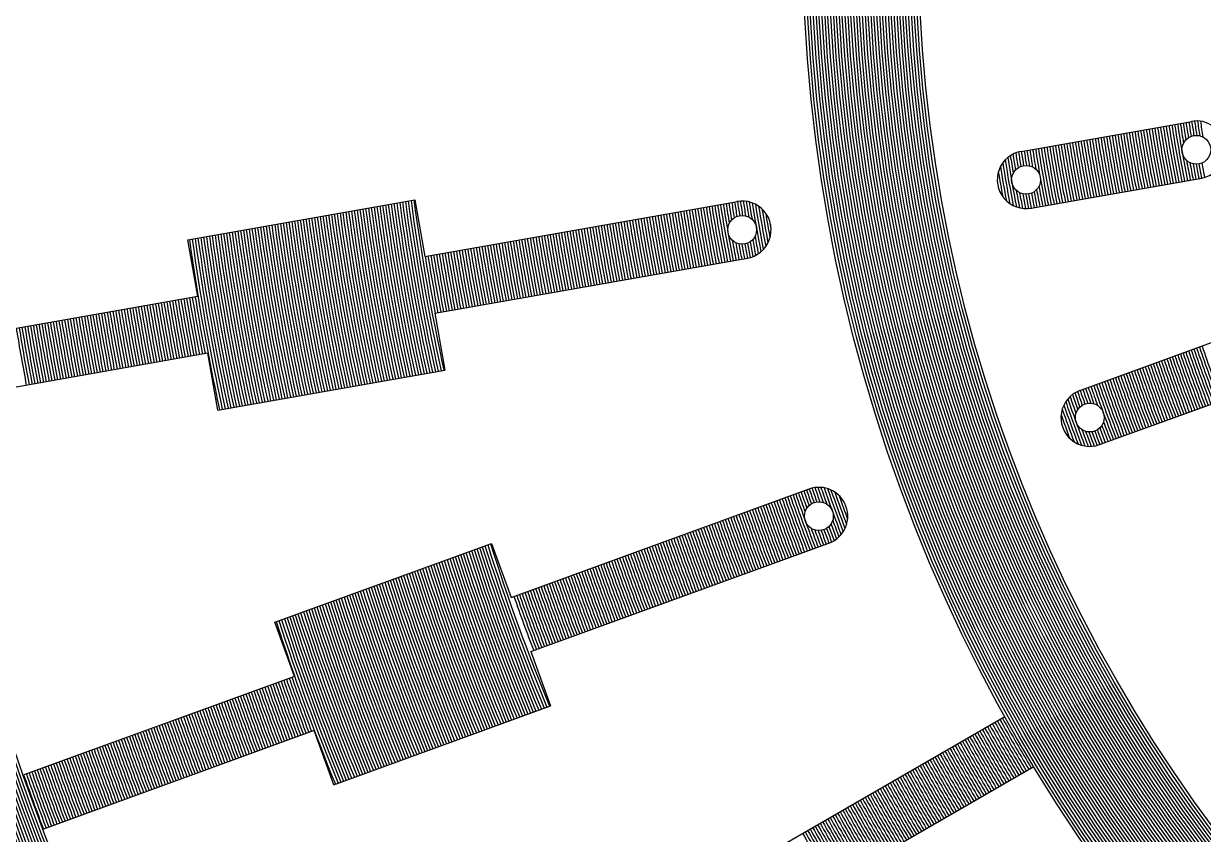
# Model space of a CAD drawing. Header units: millimetres. Extents: x 0 to 2404, y 0 to 1600.
# Drawn here: x 2312.82 to 2333.28, y 1469.12 to 1483.18 of the extents above; entities that cross this region are included whole.
import ezdxf

# ---------------------------------------------------------------- set-up
doc = ezdxf.new("R2010")
doc.units = ezdxf.units.MM

msp = doc.modelspace()

# ---------------------------------------------------------------- linework, layer by layer
for p, q in [((2330.119, 1480.967), (2333.079, 1481.489)), ((2330.292, 1479.983), (2333.253, 1480.505)), ((2315.665, 1479.434), (2319.605, 1480.129)), ((2319.605, 1480.129), (2319.778, 1479.144)), ((2319.778, 1479.144), (2325.199, 1480.1)), ((2315.839, 1478.45), (2315.665, 1479.434)), ((2319.952, 1478.159), (2325.373, 1479.115)), ((2315.839, 1478.45), (2310.918, 1477.582)), ((2331.14, 1476.82), (2335.374, 1478.361)), ((2319.952, 1478.159), (2320.126, 1477.174)), ((2316.013, 1477.465), (2311.091, 1476.597)), ((2316.186, 1476.48), (2316.013, 1477.465)), ((2331.482, 1475.88), (2335.716, 1477.421)), ((2316.186, 1476.48), (2320.126, 1477.174)), ((2321.273, 1473.229), (2326.445, 1475.111)), ((2317.172, 1472.8), (2320.931, 1474.168)), ((2320.931, 1474.168), (2321.273, 1473.229)), ((2321.615, 1472.289), (2326.787, 1474.171)), ((2317.514, 1471.86), (2317.172, 1472.8)), ((2321.615, 1472.289), (2321.957, 1471.349)), ((2317.514, 1471.86), (2312.819, 1470.151)), ((2318.198, 1469.981), (2321.957, 1471.349)), ((2323.772, 1467.662), (2329.839, 1471.165)), ((2317.856, 1470.921), (2313.161, 1469.212)), ((2318.198, 1469.981), (2317.856, 1470.921)), ((2324.272, 1466.796), (2330.339, 1470.299))]:
    msp.add_line(p, q)
for centre, radius in [((2354.333, 1484.729), 46), ((2354.333, 1484.729), 45.95), ((2354.333, 1484.729), 45.9), ((2354.333, 1484.729), 45.85), ((2354.333, 1484.729), 45.8), ((2354.333, 1484.729), 45.75), ((2354.333, 1484.729), 45.7), ((2354.333, 1484.729), 45.65), ((2354.333, 1484.729), 45.6), ((2354.333, 1484.729), 45.55), ((2354.333, 1484.729), 45.5), ((2354.333, 1484.729), 45.45), ((2354.333, 1484.729), 45.4), ((2354.333, 1484.729), 45.35), ((2354.333, 1484.729), 45.3), ((2354.333, 1484.729), 45.25), ((2354.333, 1484.729), 45.2), ((2354.333, 1484.729), 45.15), ((2354.333, 1484.729), 45.1), ((2354.333, 1484.729), 45.05), ((2354.333, 1484.729), 45), ((2354.333, 1484.729), 44.95), ((2354.333, 1484.729), 44.9), ((2354.333, 1484.729), 44.85), ((2354.333, 1484.729), 44.8), ((2354.333, 1484.729), 44.75), ((2354.333, 1484.729), 44.7), ((2354.333, 1484.729), 44.65), ((2354.333, 1484.729), 44.6), ((2354.333, 1484.729), 44.55), ((2354.333, 1484.729), 44.5), ((2354.333, 1484.729), 44.45), ((2354.333, 1484.729), 44.4), ((2354.333, 1484.729), 44.35), ((2354.333, 1484.729), 44.3), ((2354.333, 1484.729), 44.25), ((2354.333, 1484.729), 44.2), ((2354.333, 1484.729), 44.15), ((2354.333, 1484.729), 44.1), ((2354.333, 1484.729), 44.05), ((2354.333, 1484.729), 44), ((2354.333, 1484.729), 28), ((2354.333, 1484.729), 27.95), ((2354.333, 1484.729), 27.9), ((2354.333, 1484.729), 27.85), ((2354.333, 1484.729), 27.8), ((2354.333, 1484.729), 27.75), ((2354.333, 1484.729), 27.7), ((2354.333, 1484.729), 27.65), ((2354.333, 1484.729), 27.6), ((2354.333, 1484.729), 27.55), ((2354.333, 1484.729), 27.5), ((2354.333, 1484.729), 27.45), ((2354.333, 1484.729), 27.4), ((2354.333, 1484.729), 27.35), ((2354.333, 1484.729), 27.3), ((2354.333, 1484.729), 27.25), ((2354.333, 1484.729), 27.2), ((2354.333, 1484.729), 27.15), ((2354.333, 1484.729), 27.1), ((2354.333, 1484.729), 27.05), ((2354.333, 1484.729), 27), ((2354.333, 1484.729), 26.95), ((2354.333, 1484.729), 26.9), ((2354.333, 1484.729), 26.85), ((2354.333, 1484.729), 26.8), ((2354.333, 1484.729), 26.75), ((2354.333, 1484.729), 26.7), ((2354.333, 1484.729), 26.65), ((2354.333, 1484.729), 26.6), ((2354.333, 1484.729), 26.55), ((2354.333, 1484.729), 26.5), ((2354.333, 1484.729), 26.45), ((2354.333, 1484.729), 26.4), ((2354.333, 1484.729), 26.35), ((2354.333, 1484.729), 26.3), ((2354.333, 1484.729), 26.25), ((2354.333, 1484.729), 26.2), ((2354.333, 1484.729), 26.15), ((2354.333, 1484.729), 26.1), ((2354.333, 1484.729), 26.05), ((2354.333, 1484.729), 26), ((2333.16, 1480.996), 0.25), ((2330.206, 1480.475), 0.25), ((2325.282, 1479.607), 0.25), ((2331.311, 1476.35), 0.25), ((2326.612, 1474.64), 0.25)]:
    msp.add_circle(centre, radius)
for centre, radius, start, end in [((2354.333, 1484.729), 50, 95.7392, 84.2608), ((2354.333, 1484.729), 22.5, 188.7267, 191.2733), ((2354.333, 1484.729), 22.45, 188.7238, 191.2762), ((2354.333, 1484.729), 22.4, 188.721, 191.279), ((2354.333, 1484.729), 22.35, 188.7181, 191.2819), ((2354.333, 1484.729), 22.3, 188.7152, 191.2848), ((2354.333, 1484.729), 22.25, 188.7123, 191.2877), ((2354.333, 1484.729), 22.2, 188.7094, 191.2906), ((2354.333, 1484.729), 22.15, 188.7065, 191.2935), ((2354.333, 1484.729), 22.1, 188.7036, 191.2964), ((2354.333, 1484.729), 22.05, 188.7007, 191.2993), ((2354.333, 1484.729), 22, 188.6977, 191.3023), ((2354.333, 1484.729), 21.95, 188.6947, 191.3053), ((2354.333, 1484.729), 21.9, 188.6918, 191.3082), ((2354.333, 1484.729), 21.85, 188.6888, 191.3112), ((2354.333, 1484.729), 21.8, 188.6858, 191.3142), ((2354.333, 1484.729), 21.75, 188.6827, 191.3173), ((2354.333, 1484.729), 21.7, 188.6797, 189.6021), ((2354.333, 1484.729), 21.65, 188.6767, 189.4689), ((2354.333, 1484.729), 21.6, 188.6736, 189.3908), ((2354.333, 1484.729), 21.55, 188.6705, 189.348), ((2333.16, 1480.996), 0.5, 280, 100), ((2354.333, 1484.729), 21.5, 188.6674, 189.3338), ((2354.333, 1484.729), 21.45, 188.6726, 189.3465), ((2354.333, 1484.729), 21.4, 188.6914, 189.388), ((2354.333, 1484.729), 21.35, 188.7244, 189.4651), ((2354.333, 1484.729), 23.7, 188.7911, 191.2089), ((2354.333, 1484.729), 23.65, 188.7886, 191.2114), ((2354.333, 1484.729), 23.6, 188.786, 191.214), ((2354.333, 1484.729), 23.55, 188.7834, 191.2166), ((2354.333, 1484.729), 23.5, 188.7808, 191.2192), ((2354.333, 1484.729), 23.45, 188.7782, 191.2218), ((2354.333, 1484.729), 23.4, 188.7756, 191.2244), ((2354.333, 1484.729), 23.35, 188.773, 191.227), ((2354.333, 1484.729), 23.3, 188.7704, 191.2296), ((2354.333, 1484.729), 23.25, 188.7677, 191.2323), ((2354.333, 1484.729), 23.2, 188.7651, 191.2349), ((2354.333, 1484.729), 23.15, 188.7624, 191.2376), ((2354.333, 1484.729), 23.1, 188.7597, 191.2403), ((2354.333, 1484.729), 23.05, 188.757, 191.243), ((2354.333, 1484.729), 23, 188.7543, 191.2457), ((2354.333, 1484.729), 22.95, 188.7516, 191.2484), ((2354.333, 1484.729), 22.9, 188.7489, 191.2511), ((2354.333, 1484.729), 22.85, 188.7462, 191.2538), ((2354.333, 1484.729), 22.8, 188.7434, 191.2566), ((2354.333, 1484.729), 22.75, 188.7407, 191.2593), ((2354.333, 1484.729), 22.7, 188.7379, 191.2621), ((2354.333, 1484.729), 22.65, 188.7351, 191.2649), ((2354.333, 1484.729), 22.6, 188.7323, 191.2677), ((2354.333, 1484.729), 22.55, 188.7295, 191.2705), ((2330.206, 1480.475), 0.5, 99.4153, 280.5847), ((2354.333, 1484.729), 24.65, 188.8879, 189.5337), ((2354.333, 1484.729), 24.6, 188.8566, 189.4652), ((2354.333, 1484.729), 24.55, 188.8377, 189.4277), ((2354.333, 1484.729), 24.5, 188.8306, 189.4153), ((2354.333, 1484.729), 24.45, 188.8282, 189.4266), ((2354.333, 1484.729), 24.4, 188.8258, 189.4631), ((2354.333, 1484.729), 24.35, 188.8234, 189.5308), ((2354.333, 1484.729), 24.3, 188.821, 189.6478), ((2354.333, 1484.729), 24.25, 188.8186, 191.1814), ((2354.333, 1484.729), 24.2, 188.8161, 191.1839), ((2354.333, 1484.729), 24.15, 188.8137, 191.1863), ((2354.333, 1484.729), 24.1, 188.8112, 191.1888), ((2354.333, 1484.729), 24.05, 188.8087, 191.1913), ((2354.333, 1484.729), 24, 188.8063, 191.1937), ((2354.333, 1484.729), 23.95, 188.8038, 191.1962), ((2354.333, 1484.729), 23.9, 188.8013, 191.1987), ((2354.333, 1484.729), 23.85, 188.7987, 191.2013), ((2354.333, 1484.729), 23.8, 188.7962, 191.2038), ((2354.333, 1484.729), 23.75, 188.7937, 191.2063), ((2354.333, 1484.729), 24.9, 189.3041, 190.6959), ((2354.333, 1484.729), 24.85, 189.1708, 190.8292), ((2354.333, 1484.729), 24.8, 189.0702, 190.9298), ((2354.333, 1484.729), 24.75, 188.9925, 191.0075), ((2354.333, 1484.729), 24.7, 188.9326, 189.6506), ((2354.333, 1484.729), 21.7, 190.3979, 191.3203), ((2354.333, 1484.729), 21.65, 190.5311, 191.3233), ((2354.333, 1484.729), 21.6, 190.6092, 191.3264), ((2354.333, 1484.729), 21.55, 190.652, 191.3295), ((2354.333, 1484.729), 21.5, 190.6662, 191.3326), ((2354.333, 1484.729), 21.45, 190.6535, 191.3274), ((2354.333, 1484.729), 24.95, 189.4949, 190.5051), ((2354.333, 1484.729), 24.7, 190.3494, 191.0674), ((2354.333, 1484.729), 24.35, 190.4692, 191.1766), ((2354.333, 1484.729), 24.3, 190.3522, 191.179), ((2354.333, 1484.729), 35.3, 187.5646, 192.4354), ((2354.333, 1484.729), 35.25, 187.5611, 192.4389), ((2354.333, 1484.729), 35.2, 187.5577, 192.4423), ((2354.333, 1484.729), 35.15, 187.5542, 192.4458), ((2354.333, 1484.729), 35.1, 187.5507, 192.4493), ((2354.333, 1484.729), 35.05, 187.5472, 192.4528), ((2354.333, 1484.729), 29.6, 189.0321, 189.5557), ((2354.333, 1484.729), 29.55, 189.0305, 189.5247), ((2325.282, 1479.607), 0.5, 279.5144, 100.4856), ((2354.333, 1484.729), 29.5, 189.0288, 189.5144), ((2354.333, 1484.729), 29.45, 189.0329, 189.5238), ((2354.333, 1484.729), 29.4, 189.0468, 189.5542), ((2354.333, 1484.729), 29.35, 189.0712, 189.6106), ((2354.333, 1484.729), 29.3, 189.1069, 189.7077), ((2354.333, 1484.729), 24.65, 190.4663, 191.1121), ((2354.333, 1484.729), 24.6, 190.5348, 191.1434), ((2354.333, 1484.729), 24.55, 190.5723, 191.1623), ((2354.333, 1484.729), 24.5, 190.5847, 191.1694), ((2354.333, 1484.729), 24.45, 190.5734, 191.1718), ((2354.333, 1484.729), 24.4, 190.5369, 191.1742), ((2354.333, 1484.729), 36.45, 187.6415, 192.3585), ((2354.333, 1484.729), 36.4, 187.6382, 192.3618), ((2354.333, 1484.729), 36.35, 187.635, 192.365), ((2354.333, 1484.729), 36.3, 187.6317, 192.3683), ((2354.333, 1484.729), 36.25, 187.6285, 192.3715), ((2354.333, 1484.729), 36.2, 187.6252, 192.3748), ((2354.333, 1484.729), 36.15, 187.6219, 192.3781), ((2354.333, 1484.729), 36.1, 187.6186, 192.3814), ((2354.333, 1484.729), 36.05, 187.6153, 192.3847), ((2354.333, 1484.729), 36, 187.612, 192.388), ((2354.333, 1484.729), 35.95, 187.6087, 192.3913), ((2354.333, 1484.729), 35.9, 187.6053, 192.3947), ((2354.333, 1484.729), 35.85, 187.602, 192.398), ((2354.333, 1484.729), 35.8, 187.5986, 192.4014), ((2354.333, 1484.729), 35.75, 187.5953, 192.4047), ((2354.333, 1484.729), 35.7, 187.5919, 192.4081), ((2354.333, 1484.729), 35.65, 187.5885, 192.4115), ((2354.333, 1484.729), 35.6, 187.5851, 192.4149), ((2354.333, 1484.729), 35.55, 187.5817, 192.4183), ((2354.333, 1484.729), 35.5, 187.5783, 192.4217), ((2354.333, 1484.729), 35.45, 187.5749, 192.4251), ((2354.333, 1484.729), 35.4, 187.5715, 192.4285), ((2354.333, 1484.729), 35.35, 187.568, 192.432), ((2354.333, 1484.729), 30.75, 189.0683, 190.9317), ((2354.333, 1484.729), 30.7, 189.0668, 190.9332), ((2354.333, 1484.729), 30.65, 189.0653, 190.9347), ((2354.333, 1484.729), 30.6, 189.0638, 190.9362), ((2354.333, 1484.729), 30.55, 189.0622, 190.9378), ((2354.333, 1484.729), 30.5, 189.0607, 190.9393), ((2354.333, 1484.729), 30.45, 189.0591, 190.9409), ((2354.333, 1484.729), 30.4, 189.0576, 190.9424), ((2354.333, 1484.729), 30.35, 189.056, 190.944), ((2354.333, 1484.729), 30.3, 189.0545, 190.9455), ((2354.333, 1484.729), 30.25, 189.0529, 190.9471), ((2354.333, 1484.729), 30.2, 189.0514, 190.9486), ((2354.333, 1484.729), 30.15, 189.0498, 190.9502), ((2354.333, 1484.729), 30.1, 189.0482, 190.9518), ((2354.333, 1484.729), 30.05, 189.0466, 190.9534), ((2354.333, 1484.729), 30, 189.045, 190.955), ((2354.333, 1484.729), 29.95, 189.0434, 190.9566), ((2354.333, 1484.729), 29.9, 189.0418, 190.9582), ((2354.333, 1484.729), 29.85, 189.0402, 190.9598), ((2354.333, 1484.729), 29.8, 189.0386, 190.9614), ((2354.333, 1484.729), 29.75, 189.037, 190.963), ((2354.333, 1484.729), 29.7, 189.0354, 189.7096), ((2354.333, 1484.729), 29.65, 189.0338, 189.6125), ((2354.333, 1484.729), 29.25, 189.1554, 190.8446), ((2354.333, 1484.729), 29.2, 189.2191, 190.7809), ((2354.333, 1484.729), 29.15, 189.3023, 190.6977), ((2354.333, 1484.729), 29.1, 189.4133, 190.5867), ((2354.333, 1484.729), 29.05, 189.5734, 190.4266), ((2354.333, 1484.729), 37.65, 187.7167, 192.2833), ((2354.333, 1484.729), 37.6, 187.7137, 192.2863), ((2354.333, 1484.729), 37.55, 187.7106, 192.2894), ((2354.333, 1484.729), 37.5, 187.7076, 192.2924), ((2354.333, 1484.729), 37.45, 187.7045, 192.2955), ((2354.333, 1484.729), 37.4, 187.7014, 192.2986), ((2354.333, 1484.729), 37.35, 187.6983, 192.3017), ((2354.333, 1484.729), 37.3, 187.6953, 192.3047), ((2354.333, 1484.729), 37.25, 187.6922, 192.3078), ((2354.333, 1484.729), 37.2, 187.6891, 192.3109), ((2354.333, 1484.729), 37.15, 187.6859, 192.3141), ((2354.333, 1484.729), 37.1, 187.6828, 192.3172), ((2354.333, 1484.729), 37.05, 187.6797, 192.3203), ((2354.333, 1484.729), 37, 187.6766, 192.3234), ((2354.333, 1484.729), 36.95, 187.6734, 192.3266), ((2354.333, 1484.729), 36.9, 187.6703, 192.3297), ((2354.333, 1484.729), 36.85, 187.6671, 192.3329), ((2354.333, 1484.729), 36.8, 187.6639, 192.3361), ((2354.333, 1484.729), 36.75, 187.6607, 192.3393), ((2354.333, 1484.729), 36.7, 187.6576, 192.3424), ((2354.333, 1484.729), 36.65, 187.6544, 192.3456), ((2354.333, 1484.729), 36.6, 187.6512, 192.3488), ((2354.333, 1484.729), 36.55, 187.6479, 192.3521), ((2354.333, 1484.729), 36.5, 187.6447, 192.3553), ((2354.333, 1484.729), 31.95, 189.1033, 190.8967), ((2354.333, 1484.729), 31.9, 189.1019, 190.8981), ((2354.333, 1484.729), 31.85, 189.1005, 190.8995), ((2354.333, 1484.729), 31.8, 189.0991, 190.9009), ((2354.333, 1484.729), 31.75, 189.0977, 190.9023), ((2354.333, 1484.729), 31.7, 189.0962, 190.9038), ((2354.333, 1484.729), 31.65, 189.0948, 190.9052), ((2354.333, 1484.729), 31.6, 189.0934, 190.9066), ((2354.333, 1484.729), 31.55, 189.0919, 190.9081), ((2354.333, 1484.729), 31.5, 189.0905, 190.9095), ((2354.333, 1484.729), 31.45, 189.0891, 190.9109), ((2354.333, 1484.729), 31.4, 189.0876, 190.9124), ((2354.333, 1484.729), 31.35, 189.0862, 190.9138), ((2354.333, 1484.729), 31.3, 189.0847, 190.9153), ((2354.333, 1484.729), 31.25, 189.0832, 190.9168), ((2354.333, 1484.729), 31.2, 189.0818, 190.9182), ((2354.333, 1484.729), 31.15, 189.0803, 190.9197), ((2354.333, 1484.729), 31.1, 189.0788, 190.9212), ((2354.333, 1484.729), 31.05, 189.0773, 190.9227), ((2354.333, 1484.729), 31, 189.0758, 190.9242), ((2354.333, 1484.729), 30.95, 189.0743, 190.9257), ((2354.333, 1484.729), 30.9, 189.0728, 190.9272), ((2354.333, 1484.729), 30.85, 189.0713, 190.9287), ((2354.333, 1484.729), 30.8, 189.0698, 190.9302), ((2354.333, 1484.729), 29, 189.9917, 190.0083), ((2354.333, 1484.729), 38.8, 187.7844, 192.2156), ((2354.333, 1484.729), 38.75, 187.7815, 192.2185), ((2354.333, 1484.729), 38.7, 187.7787, 192.2213), ((2354.333, 1484.729), 38.65, 187.7758, 192.2242), ((2354.333, 1484.729), 38.6, 187.7729, 192.2271), ((2354.333, 1484.729), 38.55, 187.77, 192.23), ((2354.333, 1484.729), 38.5, 187.7671, 192.2329), ((2354.333, 1484.729), 38.45, 187.7642, 192.2358), ((2354.333, 1484.729), 38.4, 187.7613, 192.2387), ((2354.333, 1484.729), 38.35, 187.7584, 192.2416), ((2354.333, 1484.729), 38.3, 187.7555, 192.2445), ((2354.333, 1484.729), 38.25, 187.7525, 192.2475), ((2354.333, 1484.729), 38.2, 187.7496, 192.2504), ((2354.333, 1484.729), 38.15, 187.7466, 192.2534), ((2354.333, 1484.729), 38.1, 187.7437, 192.2563), ((2354.333, 1484.729), 38.05, 187.7407, 192.2593), ((2354.333, 1484.729), 38, 187.7377, 192.2623), ((2354.333, 1484.729), 37.95, 187.7348, 192.2652), ((2354.333, 1484.729), 37.9, 187.7318, 192.2682), ((2354.333, 1484.729), 37.85, 187.7288, 192.2712), ((2354.333, 1484.729), 37.8, 187.7258, 192.2742), ((2354.333, 1484.729), 37.75, 187.7227, 192.2773), ((2354.333, 1484.729), 37.7, 187.7197, 192.2803), ((2354.333, 1484.729), 33.1, 189.1345, 190.8655), ((2354.333, 1484.729), 33.05, 189.1332, 190.8668), ((2354.333, 1484.729), 33, 189.1318, 190.8682), ((2354.333, 1484.729), 32.95, 189.1305, 190.8695), ((2354.333, 1484.729), 32.9, 189.1292, 190.8708), ((2354.333, 1484.729), 32.85, 189.1279, 190.8721), ((2354.333, 1484.729), 32.8, 189.1266, 190.8734), ((2354.333, 1484.729), 32.75, 189.1252, 190.8748), ((2354.333, 1484.729), 32.7, 189.1239, 190.8761), ((2354.333, 1484.729), 32.65, 189.1225, 190.8775), ((2354.333, 1484.729), 32.6, 189.1212, 190.8788), ((2354.333, 1484.729), 32.55, 189.1198, 190.8802), ((2354.333, 1484.729), 32.5, 189.1185, 190.8815), ((2354.333, 1484.729), 32.45, 189.1171, 190.8829), ((2354.333, 1484.729), 32.4, 189.1158, 190.8842), ((2354.333, 1484.729), 32.35, 189.1144, 190.8856), ((2354.333, 1484.729), 32.3, 189.113, 190.887), ((2354.333, 1484.729), 32.25, 189.1117, 190.8883), ((2354.333, 1484.729), 32.2, 189.1103, 190.8897), ((2354.333, 1484.729), 32.15, 189.1089, 190.8911), ((2354.333, 1484.729), 32.15, 189.1089, 190.8911), ((2354.333, 1484.729), 32.1, 189.1075, 190.8925), ((2354.333, 1484.729), 32.1, 189.1075, 190.8925), ((2354.333, 1484.729), 32.05, 189.1061, 190.8939), ((2354.333, 1484.729), 32, 189.1047, 190.8953), ((2354.333, 1484.729), 29.3, 190.2923, 190.8931), ((2354.333, 1484.729), 39, 187.7958, 192.2042), ((2354.333, 1484.729), 38.95, 187.7929, 192.2071), ((2354.333, 1484.729), 38.9, 187.7901, 192.2099), ((2354.333, 1484.729), 38.85, 187.7873, 192.2127), ((2354.333, 1484.729), 34.3, 189.1648, 190.8352), ((2354.333, 1484.729), 34.25, 189.1635, 190.8365), ((2354.333, 1484.729), 34.2, 189.1623, 190.8377), ((2354.333, 1484.729), 34.15, 189.1611, 190.8389), ((2354.333, 1484.729), 34.1, 189.1599, 190.8401), ((2354.333, 1484.729), 34.05, 189.1586, 190.8414), ((2354.333, 1484.729), 34, 189.1574, 190.8426), ((2354.333, 1484.729), 33.95, 189.1561, 190.8439), ((2354.333, 1484.729), 33.9, 189.1549, 190.8451), ((2354.333, 1484.729), 33.85, 189.1537, 190.8463), ((2354.333, 1484.729), 33.8, 189.1524, 190.8476), ((2354.333, 1484.729), 33.75, 189.1511, 190.8489), ((2354.333, 1484.729), 33.7, 189.1499, 190.8501), ((2354.333, 1484.729), 33.65, 189.1486, 190.8514), ((2354.333, 1484.729), 33.6, 189.1474, 190.8526), ((2354.333, 1484.729), 33.55, 189.1461, 190.8539), ((2354.333, 1484.729), 33.5, 189.1448, 190.8552), ((2354.333, 1484.729), 33.45, 189.1435, 190.8565), ((2354.333, 1484.729), 33.4, 189.1422, 190.8578), ((2354.333, 1484.729), 33.35, 189.141, 190.859), ((2354.333, 1484.729), 33.3, 189.1397, 190.8603), ((2354.333, 1484.729), 33.25, 189.1384, 190.8616), ((2354.333, 1484.729), 33.2, 189.1371, 190.8629), ((2354.333, 1484.729), 33.15, 189.1358, 190.8642), ((2354.333, 1484.729), 29.7, 190.2904, 190.9646), ((2354.333, 1484.729), 29.65, 190.3875, 190.9662), ((2354.333, 1484.729), 29.6, 190.4443, 190.9679), ((2354.333, 1484.729), 29.55, 190.4753, 190.9695), ((2354.333, 1484.729), 29.5, 190.4856, 190.9712), ((2354.333, 1484.729), 29.45, 190.4762, 190.9671), ((2354.333, 1484.729), 29.4, 190.4458, 190.9532), ((2354.333, 1484.729), 29.35, 190.3894, 190.9288), ((2354.333, 1484.729), 35, 189.1815, 190.8185), ((2354.333, 1484.729), 34.95, 189.1803, 190.8197), ((2354.333, 1484.729), 34.9, 189.1791, 190.8209), ((2354.333, 1484.729), 34.85, 189.1779, 190.8221), ((2354.333, 1484.729), 34.8, 189.1768, 190.8232), ((2354.333, 1484.729), 34.75, 189.1756, 190.8244), ((2354.333, 1484.729), 34.7, 189.1744, 190.8256), ((2354.333, 1484.729), 34.65, 189.1732, 190.8268), ((2354.333, 1484.729), 34.6, 189.172, 190.828), ((2354.333, 1484.729), 34.55, 189.1708, 190.8292), ((2354.333, 1484.729), 34.5, 189.1696, 190.8304), ((2354.333, 1484.729), 34.45, 189.1684, 190.8316), ((2354.333, 1484.729), 34.4, 189.1672, 190.8328), ((2354.333, 1484.729), 34.35, 189.166, 190.834), ((2354.333, 1484.729), 40.2, 189.2873, 190.7127), ((2354.333, 1484.729), 40.15, 189.2865, 190.7135), ((2354.333, 1484.729), 40.1, 189.2856, 190.7144), ((2354.333, 1484.729), 40.05, 189.2847, 190.7153), ((2354.333, 1484.729), 40, 189.2838, 190.7162), ((2354.333, 1484.729), 39.95, 189.2829, 190.7171), ((2354.333, 1484.729), 39.9, 189.282, 190.718), ((2354.333, 1484.729), 39.85, 189.2811, 190.7189), ((2354.333, 1484.729), 39.8, 189.2802, 190.7198), ((2354.333, 1484.729), 39.75, 189.2793, 190.7207), ((2354.333, 1484.729), 39.7, 189.2784, 190.7216), ((2354.333, 1484.729), 39.65, 189.2775, 190.7225), ((2354.333, 1484.729), 39.6, 189.2765, 190.7235), ((2354.333, 1484.729), 39.55, 189.2756, 190.7244), ((2354.333, 1484.729), 39.5, 189.2747, 190.7253), ((2354.333, 1484.729), 39.45, 189.2738, 190.7262), ((2354.333, 1484.729), 39.4, 189.2729, 190.7271), ((2354.333, 1484.729), 39.35, 189.272, 190.728), ((2354.333, 1484.729), 39.3, 189.271, 190.729), ((2354.333, 1484.729), 39.25, 189.2701, 190.7299), ((2354.333, 1484.729), 39.2, 189.2692, 190.7308), ((2354.333, 1484.729), 39.15, 189.2682, 190.7318), ((2354.333, 1484.729), 39.1, 189.2673, 190.7327), ((2354.333, 1484.729), 39.05, 189.2664, 190.7336), ((2354.333, 1484.729), 41.35, 189.3072, 190.6928), ((2354.333, 1484.729), 41.3, 189.3063, 190.6937), ((2354.333, 1484.729), 41.25, 189.3055, 190.6945), ((2354.333, 1484.729), 41.2, 189.3046, 190.6954), ((2354.333, 1484.729), 41.15, 189.3038, 190.6962), ((2354.333, 1484.729), 41.1, 189.303, 190.697), ((2354.333, 1484.729), 41.05, 189.3021, 190.6979), ((2354.333, 1484.729), 41, 189.3013, 190.6987), ((2354.333, 1484.729), 40.95, 189.3004, 190.6996), ((2354.333, 1484.729), 40.9, 189.2995, 190.7005), ((2354.333, 1484.729), 40.85, 189.2987, 190.7013), ((2354.333, 1484.729), 40.8, 189.2978, 190.7022), ((2354.333, 1484.729), 40.75, 189.297, 190.703), ((2354.333, 1484.729), 40.7, 189.2961, 190.7039), ((2354.333, 1484.729), 40.65, 189.2952, 190.7048), ((2354.333, 1484.729), 40.6, 189.2944, 190.7056), ((2354.333, 1484.729), 40.55, 189.2935, 190.7065), ((2354.333, 1484.729), 40.5, 189.2926, 190.7074), ((2354.333, 1484.729), 40.45, 189.2918, 190.7082), ((2354.333, 1484.729), 40.4, 189.2909, 190.7091), ((2354.333, 1484.729), 40.35, 189.29, 190.71), ((2354.333, 1484.729), 40.3, 189.2891, 190.7109), ((2354.333, 1484.729), 40.25, 189.2882, 190.7118), ((2354.333, 1484.729), 42.2, 189.3211, 190.6789), ((2354.333, 1484.729), 42.15, 189.3203, 190.6797), ((2354.333, 1484.729), 42.1, 189.3195, 190.6805), ((2354.333, 1484.729), 42.05, 189.3187, 190.6813), ((2354.333, 1484.729), 42, 189.3179, 190.6821), ((2354.333, 1484.729), 41.95, 189.3171, 190.6829), ((2354.333, 1484.729), 41.9, 189.3163, 190.6837), ((2354.333, 1484.729), 41.85, 189.3154, 190.6846), ((2354.333, 1484.729), 41.8, 189.3146, 190.6854), ((2354.333, 1484.729), 41.75, 189.3138, 190.6862), ((2354.333, 1484.729), 41.7, 189.313, 190.687), ((2354.333, 1484.729), 41.65, 189.3122, 190.6878), ((2354.333, 1484.729), 41.6, 189.3113, 190.6887), ((2354.333, 1484.729), 41.55, 189.3105, 190.6895), ((2354.333, 1484.729), 41.5, 189.3097, 190.6903), ((2354.333, 1484.729), 41.45, 189.3088, 190.6912), ((2354.333, 1484.729), 41.4, 189.308, 190.692), ((2354.333, 1484.729), 22.7, 198.7379, 201.2621), ((2354.333, 1484.729), 22.65, 198.7351, 201.2649), ((2354.333, 1484.729), 22.6, 198.7323, 201.2677), ((2354.333, 1484.729), 22.55, 198.7295, 201.2705), ((2354.333, 1484.729), 22.5, 198.7267, 201.2733), ((2354.333, 1484.729), 22.45, 198.7238, 201.2762), ((2354.333, 1484.729), 22.4, 198.721, 201.279), ((2354.333, 1484.729), 22.35, 198.7181, 201.2819), ((2354.333, 1484.729), 22.3, 198.7152, 201.2848), ((2354.333, 1484.729), 22.25, 198.7123, 201.2877), ((2354.333, 1484.729), 23.3, 198.7704, 201.2296), ((2354.333, 1484.729), 23.25, 198.7677, 201.2323), ((2354.333, 1484.729), 23.2, 198.7651, 201.2349), ((2354.333, 1484.729), 23.15, 198.7624, 201.2376), ((2354.333, 1484.729), 23.1, 198.7597, 201.2403), ((2354.333, 1484.729), 23.05, 198.757, 201.243), ((2354.333, 1484.729), 23, 198.7543, 201.2457), ((2354.333, 1484.729), 22.95, 198.7516, 201.2484), ((2354.333, 1484.729), 22.9, 198.7489, 201.2511), ((2354.333, 1484.729), 22.85, 198.7462, 201.2538), ((2354.333, 1484.729), 22.8, 198.7434, 201.2566), ((2354.333, 1484.729), 22.75, 198.7407, 201.2593), ((2354.333, 1484.729), 23.9, 198.8013, 201.1987), ((2354.333, 1484.729), 23.85, 198.7987, 201.2013), ((2354.333, 1484.729), 23.8, 198.7962, 201.2038), ((2354.333, 1484.729), 23.75, 198.7937, 201.2063), ((2354.333, 1484.729), 23.7, 198.7911, 201.2089), ((2354.333, 1484.729), 23.65, 198.7886, 201.2114), ((2354.333, 1484.729), 23.6, 198.786, 201.214), ((2354.333, 1484.729), 23.55, 198.7834, 201.2166), ((2354.333, 1484.729), 23.5, 198.7808, 201.2192), ((2354.333, 1484.729), 23.45, 198.7782, 201.2218), ((2354.333, 1484.729), 23.4, 198.7756, 201.2244), ((2354.333, 1484.729), 23.35, 198.773, 201.227), ((2331.311, 1476.35), 0.5, 110, 290), ((2354.333, 1484.729), 24.5, 198.8306, 199.4153), ((2354.333, 1484.729), 24.45, 198.8282, 199.4266), ((2354.333, 1484.729), 24.4, 198.8258, 199.4631), ((2354.333, 1484.729), 24.35, 198.8234, 199.5308), ((2354.333, 1484.729), 24.3, 198.821, 199.6478), ((2354.333, 1484.729), 24.25, 198.8186, 201.1814), ((2354.333, 1484.729), 24.2, 198.8161, 201.1839), ((2354.333, 1484.729), 24.15, 198.8137, 201.1863), ((2354.333, 1484.729), 24.1, 198.8112, 201.1888), ((2354.333, 1484.729), 24.05, 198.8087, 201.1913), ((2354.333, 1484.729), 24, 198.8063, 201.1937), ((2354.333, 1484.729), 23.95, 198.8038, 201.1962), ((2354.333, 1484.729), 24.8, 199.0702, 200.9298), ((2354.333, 1484.729), 24.75, 198.9925, 201.0075), ((2354.333, 1484.729), 24.7, 198.9326, 199.6506), ((2354.333, 1484.729), 24.65, 198.8879, 199.5337), ((2354.333, 1484.729), 24.6, 198.8566, 199.4652), ((2354.333, 1484.729), 24.55, 198.8377, 199.4277), ((2354.333, 1484.729), 24.95, 199.4949, 200.5051), ((2354.333, 1484.729), 24.9, 199.3041, 200.6959), ((2354.333, 1484.729), 24.85, 199.1708, 200.8292), ((2354.333, 1484.729), 24.35, 200.4692, 201.1766), ((2354.333, 1484.729), 24.3, 200.3522, 201.179), ((2354.333, 1484.729), 24.7, 200.3494, 201.0674), ((2354.333, 1484.729), 24.65, 200.4663, 201.1121), ((2354.333, 1484.729), 24.6, 200.5348, 201.1434), ((2354.333, 1484.729), 24.55, 200.5723, 201.1623), ((2354.333, 1484.729), 24.5, 200.5847, 201.1694), ((2354.333, 1484.729), 24.45, 200.5734, 201.1718), ((2354.333, 1484.729), 24.4, 200.5369, 201.1742), ((2354.333, 1484.729), 29.9, 199.0418, 200.9582), ((2354.333, 1484.729), 29.85, 199.0402, 200.9598), ((2354.333, 1484.729), 29.8, 199.0386, 200.9614), ((2354.333, 1484.729), 29.75, 199.037, 200.963), ((2354.333, 1484.729), 29.7, 199.0354, 199.7096), ((2354.333, 1484.729), 29.65, 199.0338, 199.6125), ((2354.333, 1484.729), 29.6, 199.0321, 199.5557), ((2354.333, 1484.729), 29.55, 199.0305, 199.5247), ((2326.612, 1474.64), 0.5, 290, 110), ((2354.333, 1484.729), 29.5, 199.0288, 199.5144), ((2354.333, 1484.729), 29.45, 199.0329, 199.5238), ((2354.333, 1484.729), 29.4, 199.0469, 199.5542), ((2354.333, 1484.729), 29.35, 199.0712, 199.6106), ((2354.333, 1484.729), 29.3, 199.1069, 199.7077), ((2354.333, 1484.729), 29.25, 199.1554, 200.8446), ((2354.333, 1484.729), 29.2, 199.2191, 200.7809), ((2354.333, 1484.729), 29.15, 199.3023, 200.6977), ((2354.333, 1484.729), 29.1, 199.4133, 200.5867), ((2354.333, 1484.729), 29.05, 199.5734, 200.4266), ((2354.333, 1484.729), 30.5, 199.0607, 200.9393), ((2354.333, 1484.729), 30.45, 199.0591, 200.9409), ((2354.333, 1484.729), 30.4, 199.0576, 200.9424), ((2354.333, 1484.729), 30.35, 199.056, 200.944), ((2354.333, 1484.729), 30.3, 199.0545, 200.9455), ((2354.333, 1484.729), 30.25, 199.0529, 200.9471), ((2354.333, 1484.729), 30.2, 199.0514, 200.9486), ((2354.333, 1484.729), 30.15, 199.0498, 200.9502), ((2354.333, 1484.729), 30.1, 199.0482, 200.9518), ((2354.333, 1484.729), 30.05, 199.0466, 200.9534), ((2354.333, 1484.729), 30, 199.045, 200.955), ((2354.333, 1484.729), 29.95, 199.0434, 200.9566), ((2354.333, 1484.729), 31.1, 199.0788, 200.9212), ((2354.333, 1484.729), 31.05, 199.0773, 200.9227), ((2354.333, 1484.729), 31, 199.0758, 200.9242), ((2354.333, 1484.729), 30.95, 199.0743, 200.9257), ((2354.333, 1484.729), 30.9, 199.0728, 200.9272), ((2354.333, 1484.729), 30.85, 199.0713, 200.9287), ((2354.333, 1484.729), 30.8, 199.0698, 200.9302), ((2354.333, 1484.729), 30.75, 199.0683, 200.9317), ((2354.333, 1484.729), 30.7, 199.0668, 200.9332), ((2354.333, 1484.729), 30.65, 199.0653, 200.9347), ((2354.333, 1484.729), 30.6, 199.0638, 200.9362), ((2354.333, 1484.729), 30.55, 199.0622, 200.9378), ((2354.333, 1484.729), 29.3, 200.2923, 200.8931), ((2354.333, 1484.729), 31.7, 199.0962, 200.9038), ((2354.333, 1484.729), 31.65, 199.0948, 200.9052), ((2354.333, 1484.729), 31.6, 199.0934, 200.9066), ((2354.333, 1484.729), 31.55, 199.0919, 200.9081), ((2354.333, 1484.729), 31.5, 199.0905, 200.9095), ((2354.333, 1484.729), 31.45, 199.0891, 200.9109), ((2354.333, 1484.729), 31.4, 199.0876, 200.9124), ((2354.333, 1484.729), 31.35, 199.0862, 200.9138), ((2354.333, 1484.729), 31.3, 199.0847, 200.9153), ((2354.333, 1484.729), 31.25, 199.0832, 200.9168), ((2354.333, 1484.729), 31.2, 199.0818, 200.9182), ((2354.333, 1484.729), 31.15, 199.0803, 200.9197), ((2354.333, 1484.729), 29.7, 200.2904, 200.9646), ((2354.333, 1484.729), 29.65, 200.3875, 200.9662), ((2354.333, 1484.729), 29.6, 200.4443, 200.9679), ((2354.333, 1484.729), 29.55, 200.4753, 200.9695), ((2354.333, 1484.729), 29.5, 200.4856, 200.9712), ((2354.333, 1484.729), 29.45, 200.4762, 200.9671), ((2354.333, 1484.729), 29.4, 200.4458, 200.9531), ((2354.333, 1484.729), 29.35, 200.3894, 200.9288), ((2354.333, 1484.729), 35.05, 197.5472, 202.4528), ((2354.333, 1484.729), 32.3, 199.113, 200.887), ((2354.333, 1484.729), 32.25, 199.1117, 200.8883), ((2354.333, 1484.729), 32.2, 199.1103, 200.8897), ((2354.333, 1484.729), 32.15, 199.1089, 200.8911), ((2354.333, 1484.729), 32.15, 199.1089, 200.8911), ((2354.333, 1484.729), 32.1, 199.1075, 200.8925), ((2354.333, 1484.729), 32.1, 199.1075, 200.8925), ((2354.333, 1484.729), 32.05, 199.1061, 200.8939), ((2354.333, 1484.729), 32, 199.1047, 200.8953), ((2354.333, 1484.729), 31.95, 199.1033, 200.8967), ((2354.333, 1484.729), 31.9, 199.1019, 200.8981), ((2354.333, 1484.729), 31.85, 199.1005, 200.8995), ((2354.333, 1484.729), 31.8, 199.0991, 200.9009), ((2354.333, 1484.729), 31.75, 199.0977, 200.9023), ((2354.333, 1484.729), 35.65, 197.5885, 202.4115), ((2354.333, 1484.729), 35.6, 197.5851, 202.4149), ((2354.333, 1484.729), 35.55, 197.5817, 202.4183), ((2354.333, 1484.729), 35.5, 197.5783, 202.4217), ((2354.333, 1484.729), 35.45, 197.5749, 202.4251), ((2354.333, 1484.729), 35.4, 197.5715, 202.4285), ((2354.333, 1484.729), 35.35, 197.568, 202.432), ((2354.333, 1484.729), 35.3, 197.5646, 202.4354), ((2354.333, 1484.729), 35.25, 197.5611, 202.4389), ((2354.333, 1484.729), 35.2, 197.5577, 202.4423), ((2354.333, 1484.729), 35.15, 197.5542, 202.4458), ((2354.333, 1484.729), 35.1, 197.5507, 202.4493), ((2354.333, 1484.729), 32.9, 199.1292, 200.8708), ((2354.333, 1484.729), 32.85, 199.1279, 200.8721), ((2354.333, 1484.729), 32.8, 199.1266, 200.8734), ((2354.333, 1484.729), 32.75, 199.1252, 200.8748), ((2354.333, 1484.729), 32.7, 199.1239, 200.8761), ((2354.333, 1484.729), 32.65, 199.1225, 200.8775), ((2354.333, 1484.729), 32.6, 199.1212, 200.8788), ((2354.333, 1484.729), 32.55, 199.1198, 200.8802), ((2354.333, 1484.729), 32.5, 199.1185, 200.8815), ((2354.333, 1484.729), 32.45, 199.1171, 200.8829), ((2354.333, 1484.729), 32.4, 199.1158, 200.8842), ((2354.333, 1484.729), 32.35, 199.1144, 200.8856), ((2354.333, 1484.729), 36.25, 197.6285, 202.3715), ((2354.333, 1484.729), 36.2, 197.6252, 202.3748), ((2354.333, 1484.729), 36.15, 197.6219, 202.3781), ((2354.333, 1484.729), 36.1, 197.6186, 202.3814), ((2354.333, 1484.729), 36.05, 197.6153, 202.3847), ((2354.333, 1484.729), 36, 197.612, 202.388), ((2354.333, 1484.729), 35.95, 197.6087, 202.3913), ((2354.333, 1484.729), 35.9, 197.6053, 202.3947), ((2354.333, 1484.729), 35.85, 197.602, 202.398), ((2354.333, 1484.729), 35.8, 197.5986, 202.4014), ((2354.333, 1484.729), 35.75, 197.5953, 202.4047), ((2354.333, 1484.729), 35.7, 197.5919, 202.4081), ((2354.333, 1484.729), 33.5, 199.1448, 200.8552), ((2354.333, 1484.729), 33.45, 199.1435, 200.8565), ((2354.333, 1484.729), 33.4, 199.1422, 200.8578), ((2354.333, 1484.729), 33.35, 199.141, 200.859), ((2354.333, 1484.729), 33.3, 199.1397, 200.8603), ((2354.333, 1484.729), 33.25, 199.1384, 200.8616), ((2354.333, 1484.729), 33.2, 199.1371, 200.8629), ((2354.333, 1484.729), 33.15, 199.1358, 200.8642), ((2354.333, 1484.729), 33.1, 199.1345, 200.8655), ((2354.333, 1484.729), 33.05, 199.1332, 200.8668), ((2354.333, 1484.729), 33, 199.1318, 200.8682), ((2354.333, 1484.729), 32.95, 199.1305, 200.8695), ((2354.333, 1484.729), 36.85, 197.6671, 202.3329), ((2354.333, 1484.729), 36.8, 197.6639, 202.3361), ((2354.333, 1484.729), 36.75, 197.6607, 202.3393), ((2354.333, 1484.729), 36.7, 197.6576, 202.3424), ((2354.333, 1484.729), 36.65, 197.6544, 202.3456), ((2354.333, 1484.729), 36.6, 197.6512, 202.3488), ((2354.333, 1484.729), 36.55, 197.6479, 202.3521), ((2354.333, 1484.729), 36.5, 197.6447, 202.3553), ((2354.333, 1484.729), 36.45, 197.6415, 202.3585), ((2354.333, 1484.729), 36.4, 197.6382, 202.3618), ((2354.333, 1484.729), 36.35, 197.635, 202.365), ((2354.333, 1484.729), 36.3, 197.6317, 202.3683), ((2354.333, 1484.729), 34.1, 199.1599, 200.8401), ((2354.333, 1484.729), 34.05, 199.1586, 200.8414), ((2354.333, 1484.729), 34, 199.1574, 200.8426), ((2354.333, 1484.729), 33.95, 199.1561, 200.8439), ((2354.333, 1484.729), 33.9, 199.1549, 200.8451), ((2354.333, 1484.729), 33.85, 199.1537, 200.8463), ((2354.333, 1484.729), 33.8, 199.1524, 200.8476), ((2354.333, 1484.729), 33.75, 199.1511, 200.8489), ((2354.333, 1484.729), 33.7, 199.1499, 200.8501), ((2354.333, 1484.729), 33.65, 199.1486, 200.8514), ((2354.333, 1484.729), 33.6, 199.1474, 200.8526), ((2354.333, 1484.729), 33.55, 199.1461, 200.8539), ((2354.333, 1484.729), 37.45, 197.7045, 202.2955), ((2354.333, 1484.729), 37.4, 197.7014, 202.2986), ((2354.333, 1484.729), 37.35, 197.6983, 202.3017), ((2354.333, 1484.729), 37.3, 197.6953, 202.3047), ((2354.333, 1484.729), 37.25, 197.6922, 202.3078), ((2354.333, 1484.729), 37.2, 197.6891, 202.3109), ((2354.333, 1484.729), 37.15, 197.6859, 202.3141), ((2354.333, 1484.729), 37.1, 197.6828, 202.3172), ((2354.333, 1484.729), 37.05, 197.6797, 202.3203), ((2354.333, 1484.729), 37, 197.6766, 202.3234), ((2354.333, 1484.729), 36.95, 197.6734, 202.3266), ((2354.333, 1484.729), 36.9, 197.6703, 202.3297), ((2354.333, 1484.729), 34.7, 199.1744, 200.8256), ((2354.333, 1484.729), 34.65, 199.1732, 200.8268), ((2354.333, 1484.729), 34.6, 199.172, 200.828), ((2354.333, 1484.729), 34.55, 199.1708, 200.8292), ((2354.333, 1484.729), 34.5, 199.1696, 200.8304), ((2354.333, 1484.729), 34.45, 199.1684, 200.8316), ((2354.333, 1484.729), 34.4, 199.1672, 200.8328), ((2354.333, 1484.729), 34.35, 199.166, 200.834), ((2354.333, 1484.729), 34.3, 199.1648, 200.8352), ((2354.333, 1484.729), 34.25, 199.1635, 200.8365), ((2354.333, 1484.729), 34.2, 199.1623, 200.8377), ((2354.333, 1484.729), 34.15, 199.1611, 200.8389), ((2354.333, 1484.729), 38.05, 197.7407, 202.2593), ((2354.333, 1484.729), 38, 197.7377, 202.2623), ((2354.333, 1484.729), 37.95, 197.7348, 202.2652), ((2354.333, 1484.729), 37.9, 197.7318, 202.2682), ((2354.333, 1484.729), 37.85, 197.7288, 202.2712), ((2354.333, 1484.729), 37.8, 197.7258, 202.2742), ((2354.333, 1484.729), 37.75, 197.7227, 202.2773), ((2354.333, 1484.729), 37.7, 197.7197, 202.2803), ((2354.333, 1484.729), 37.65, 197.7167, 202.2833), ((2354.333, 1484.729), 37.6, 197.7137, 202.2863), ((2354.333, 1484.729), 37.55, 197.7106, 202.2894), ((2354.333, 1484.729), 37.5, 197.7076, 202.2924), ((2354.333, 1484.729), 34.95, 199.1803, 200.8197), ((2354.333, 1484.729), 34.9, 199.1791, 200.8209), ((2354.333, 1484.729), 34.85, 199.1779, 200.8221), ((2354.333, 1484.729), 34.8, 199.1768, 200.8232), ((2354.333, 1484.729), 34.75, 199.1756, 200.8244), ((2354.333, 1484.729), 38.65, 197.7758, 202.2242), ((2354.333, 1484.729), 38.6, 197.7729, 202.2271), ((2354.333, 1484.729), 38.55, 197.77, 202.23), ((2354.333, 1484.729), 38.5, 197.7671, 202.2329), ((2354.333, 1484.729), 38.45, 197.7642, 202.2358), ((2354.333, 1484.729), 38.4, 197.7613, 202.2387), ((2354.333, 1484.729), 38.35, 197.7584, 202.2416), ((2354.333, 1484.729), 38.3, 197.7555, 202.2445), ((2354.333, 1484.729), 38.25, 197.7525, 202.2475), ((2354.333, 1484.729), 38.2, 197.7496, 202.2504), ((2354.333, 1484.729), 38.15, 197.7466, 202.2534), ((2354.333, 1484.729), 38.1, 197.7437, 202.2563), ((2354.333, 1484.729), 39, 197.7958, 202.2042), ((2354.333, 1484.729), 38.95, 197.7929, 202.2071), ((2354.333, 1484.729), 38.9, 197.7901, 202.2099), ((2354.333, 1484.729), 38.85, 197.7873, 202.2127), ((2354.333, 1484.729), 38.8, 197.7844, 202.2156), ((2354.333, 1484.729), 38.75, 197.7815, 202.2185), ((2354.333, 1484.729), 38.7, 197.7787, 202.2213), ((2354.333, 1484.729), 39.5, 199.2747, 200.7253), ((2354.333, 1484.729), 39.45, 199.2738, 200.7262), ((2354.333, 1484.729), 39.4, 199.2729, 200.7271), ((2354.333, 1484.729), 39.35, 199.272, 200.728), ((2354.333, 1484.729), 39.3, 199.271, 200.729), ((2354.333, 1484.729), 39.25, 199.2701, 200.7299), ((2354.333, 1484.729), 39.2, 199.2692, 200.7308), ((2354.333, 1484.729), 39.15, 199.2682, 200.7318), ((2354.333, 1484.729), 39.1, 199.2673, 200.7327), ((2354.333, 1484.729), 39.05, 199.2664, 200.7336), ((2354.333, 1484.729), 40.05, 199.2847, 200.7153), ((2354.333, 1484.729), 40, 199.2838, 200.7162), ((2354.333, 1484.729), 39.95, 199.2829, 200.7171), ((2354.333, 1484.729), 39.9, 199.282, 200.718), ((2354.333, 1484.729), 39.85, 199.2811, 200.7189), ((2354.333, 1484.729), 39.8, 199.2802, 200.7198), ((2354.333, 1484.729), 39.75, 199.2793, 200.7207), ((2354.333, 1484.729), 39.7, 199.2784, 200.7216), ((2354.333, 1484.729), 39.65, 199.2775, 200.7225), ((2354.333, 1484.729), 39.6, 199.2765, 200.7235), ((2354.333, 1484.729), 39.55, 199.2756, 200.7244), ((2354.333, 1484.729), 40.65, 199.2952, 200.7048), ((2354.333, 1484.729), 40.6, 199.2944, 200.7056), ((2354.333, 1484.729), 40.55, 199.2935, 200.7065), ((2354.333, 1484.729), 40.5, 199.2926, 200.7074), ((2354.333, 1484.729), 40.45, 199.2918, 200.7082), ((2354.333, 1484.729), 40.4, 199.2909, 200.7091), ((2354.333, 1484.729), 40.35, 199.29, 200.71), ((2354.333, 1484.729), 40.3, 199.2891, 200.7109), ((2354.333, 1484.729), 40.25, 199.2882, 200.7118), ((2354.333, 1484.729), 40.2, 199.2873, 200.7127), ((2354.333, 1484.729), 40.15, 199.2865, 200.7135), ((2354.333, 1484.729), 40.1, 199.2856, 200.7144), ((2354.333, 1484.729), 41.25, 199.3055, 200.6945), ((2354.333, 1484.729), 41.2, 199.3046, 200.6954), ((2354.333, 1484.729), 41.15, 199.3038, 200.6962), ((2354.333, 1484.729), 41.1, 199.303, 200.697), ((2354.333, 1484.729), 41.05, 199.3021, 200.6979), ((2354.333, 1484.729), 41, 199.3013, 200.6987), ((2354.333, 1484.729), 40.95, 199.3004, 200.6996), ((2354.333, 1484.729), 40.9, 199.2995, 200.7005), ((2354.333, 1484.729), 40.85, 199.2987, 200.7013), ((2354.333, 1484.729), 40.8, 199.2978, 200.7022), ((2354.333, 1484.729), 40.75, 199.297, 200.703), ((2354.333, 1484.729), 40.7, 199.2961, 200.7039), ((2354.333, 1484.729), 28.15, 208.9894, 211.0177), ((2354.333, 1484.729), 28.1, 208.9894, 211.0196), ((2354.333, 1484.729), 28.05, 208.9894, 211.0214), ((2354.333, 1484.729), 41.85, 199.3154, 200.6846), ((2354.333, 1484.729), 41.8, 199.3146, 200.6854), ((2354.333, 1484.729), 41.75, 199.3138, 200.6862), ((2354.333, 1484.729), 41.7, 199.313, 200.687), ((2354.333, 1484.729), 41.65, 199.3122, 200.6878), ((2354.333, 1484.729), 41.6, 199.3113, 200.6887), ((2354.333, 1484.729), 41.55, 199.3105, 200.6895), ((2354.333, 1484.729), 41.5, 199.3097, 200.6903), ((2354.333, 1484.729), 41.45, 199.3088, 200.6912), ((2354.333, 1484.729), 41.4, 199.308, 200.692), ((2354.333, 1484.729), 41.35, 199.3072, 200.6928), ((2354.333, 1484.729), 41.3, 199.3063, 200.6937), ((2354.333, 1484.729), 28.55, 208.9965, 211.0035), ((2354.333, 1484.729), 28.5, 208.9948, 211.0052), ((2354.333, 1484.729), 28.45, 208.993, 211.007), ((2354.333, 1484.729), 28.4, 208.9912, 211.0088), ((2354.333, 1484.729), 28.35, 208.9894, 211.0106), ((2354.333, 1484.729), 28.3, 208.9894, 211.0123), ((2354.333, 1484.729), 28.25, 208.9894, 211.0141), ((2354.333, 1484.729), 28.2, 208.9894, 211.0159), ((2354.333, 1484.729), 42.45, 199.3251, 200.6749), ((2354.333, 1484.729), 42.4, 199.3243, 200.6757), ((2354.333, 1484.729), 42.35, 199.3235, 200.6765), ((2354.333, 1484.729), 42.3, 199.3227, 200.6773), ((2354.333, 1484.729), 42.25, 199.3219, 200.6781), ((2354.333, 1484.729), 42.2, 199.3211, 200.6789), ((2354.333, 1484.729), 42.15, 199.3203, 200.6797), ((2354.333, 1484.729), 42.1, 199.3195, 200.6805), ((2354.333, 1484.729), 42.05, 199.3187, 200.6813), ((2354.333, 1484.729), 42, 199.3179, 200.6821), ((2354.333, 1484.729), 41.95, 199.3171, 200.6829), ((2354.333, 1484.729), 41.9, 199.3163, 200.6837), ((2354.333, 1484.729), 28.95, 209.0104, 210.9896), ((2354.333, 1484.729), 28.9, 209.0087, 210.9913), ((2354.333, 1484.729), 28.85, 209.007, 210.993), ((2354.333, 1484.729), 28.8, 209.0052, 210.9948), ((2354.333, 1484.729), 28.75, 209.0035, 210.9965), ((2354.333, 1484.729), 28.7, 209.0018, 210.9982), ((2354.333, 1484.729), 28.65, 209, 211), ((2354.333, 1484.729), 28.6, 208.9983, 211.0017), ((2354.333, 1484.729), 43.05, 199.3345, 200.6655), ((2354.333, 1484.729), 43, 199.3338, 200.6662), ((2354.333, 1484.729), 42.95, 199.333, 200.667), ((2354.333, 1484.729), 42.9, 199.3322, 200.6678), ((2354.333, 1484.729), 42.85, 199.3314, 200.6686), ((2354.333, 1484.729), 42.8, 199.3306, 200.6694), ((2354.333, 1484.729), 42.75, 199.3299, 200.6701), ((2354.333, 1484.729), 42.7, 199.3291, 200.6709), ((2354.333, 1484.729), 42.65, 199.3283, 200.6717), ((2354.333, 1484.729), 42.6, 199.3275, 200.6725), ((2354.333, 1484.729), 42.55, 199.3267, 200.6733), ((2354.333, 1484.729), 42.5, 199.3259, 200.6741), ((2354.333, 1484.729), 29.4, 209.0255, 210.9745), ((2354.333, 1484.729), 29.35, 209.0239, 210.9761), ((2354.333, 1484.729), 29.3, 209.0222, 210.9778), ((2354.333, 1484.729), 29.25, 209.0205, 210.9795), ((2354.333, 1484.729), 29.2, 209.0189, 210.9811), ((2354.333, 1484.729), 29.15, 209.0172, 210.9828), ((2354.333, 1484.729), 29.1, 209.0155, 210.9845), ((2354.333, 1484.729), 29.05, 209.0138, 210.9862), ((2354.333, 1484.729), 29, 209.0121, 210.9879), ((2354.333, 1484.729), 43.65, 199.3437, 200.6563), ((2354.333, 1484.729), 43.6, 199.3429, 200.6571), ((2354.333, 1484.729), 43.55, 199.3422, 200.6578), ((2354.333, 1484.729), 43.5, 199.3414, 200.6586), ((2354.333, 1484.729), 43.45, 199.3407, 200.6593), ((2354.333, 1484.729), 43.4, 199.3399, 200.6601), ((2354.333, 1484.729), 43.35, 199.3391, 200.6609), ((2354.333, 1484.729), 43.3, 199.3384, 200.6616), ((2354.333, 1484.729), 43.25, 199.3376, 200.6624), ((2354.333, 1484.729), 43.2, 199.3368, 200.6632), ((2354.333, 1484.729), 43.15, 199.3361, 200.6639), ((2354.333, 1484.729), 43.1, 199.3353, 200.6647), ((2354.333, 1484.729), 29.8, 209.0386, 210.9614), ((2354.333, 1484.729), 29.75, 209.037, 210.963), ((2354.333, 1484.729), 29.7, 209.0354, 210.9646), ((2354.333, 1484.729), 29.65, 209.0338, 210.9662), ((2354.333, 1484.729), 29.6, 209.0321, 210.9679), ((2354.333, 1484.729), 29.55, 209.0305, 210.9695), ((2354.333, 1484.729), 29.5, 209.0288, 210.9712), ((2354.333, 1484.729), 29.45, 209.0272, 210.9728), ((2354.333, 1484.729), 44, 199.3467, 200.6533), ((2354.333, 1484.729), 43.95, 199.3467, 200.6533), ((2354.333, 1484.729), 43.9, 199.3467, 200.6533), ((2354.333, 1484.729), 43.85, 199.3467, 200.6533), ((2354.333, 1484.729), 43.8, 199.3459, 200.6541), ((2354.333, 1484.729), 43.75, 199.3452, 200.6548), ((2354.333, 1484.729), 43.7, 199.3437, 200.6563), ((2354.333, 1484.729), 30.2, 209.0514, 210.9486), ((2354.333, 1484.729), 30.15, 209.0498, 210.9502), ((2354.333, 1484.729), 30.1, 209.0482, 210.9518), ((2354.333, 1484.729), 30.05, 209.0466, 210.9534), ((2354.333, 1484.729), 30, 209.045, 210.955), ((2354.333, 1484.729), 29.95, 209.0434, 210.9566), ((2354.333, 1484.729), 29.9, 209.0418, 210.9582), ((2354.333, 1484.729), 29.85, 209.0402, 210.9598), ((2354.333, 1484.729), 30.6, 209.0638, 210.9362), ((2354.333, 1484.729), 30.55, 209.0622, 210.9378), ((2354.333, 1484.729), 30.5, 209.0607, 210.9393), ((2354.333, 1484.729), 30.45, 209.0591, 210.9409), ((2354.333, 1484.729), 30.4, 209.0576, 210.9424), ((2354.333, 1484.729), 30.35, 209.056, 210.944), ((2354.333, 1484.729), 30.3, 209.0545, 210.9455), ((2354.333, 1484.729), 30.25, 209.0529, 210.9471), ((2354.333, 1484.729), 31, 209.0758, 210.9242), ((2354.333, 1484.729), 30.95, 209.0743, 210.9257), ((2354.333, 1484.729), 30.9, 209.0728, 210.9272), ((2354.333, 1484.729), 30.85, 209.0713, 210.9287), ((2354.333, 1484.729), 30.8, 209.0698, 210.9302), ((2354.333, 1484.729), 30.75, 209.0683, 210.9317), ((2354.333, 1484.729), 30.7, 209.0668, 210.9332), ((2354.333, 1484.729), 30.65, 209.0653, 210.9347), ((2354.333, 1484.729), 31.45, 209.0891, 210.9109), ((2354.333, 1484.729), 31.4, 209.0876, 210.9124), ((2354.333, 1484.729), 31.35, 209.0862, 210.9138), ((2354.333, 1484.729), 31.3, 209.0847, 210.9153), ((2354.333, 1484.729), 31.25, 209.0832, 210.9168), ((2354.333, 1484.729), 31.2, 209.0818, 210.9182), ((2354.333, 1484.729), 31.15, 209.0803, 210.9197), ((2354.333, 1484.729), 31.1, 209.0788, 210.9212), ((2354.333, 1484.729), 31.05, 209.0773, 210.9227), ((2354.333, 1484.729), 31.85, 209.1005, 210.8995), ((2354.333, 1484.729), 31.8, 209.0991, 210.9009), ((2354.333, 1484.729), 31.75, 209.0977, 210.9023), ((2354.333, 1484.729), 31.7, 209.0962, 210.9038), ((2354.333, 1484.729), 31.65, 209.0948, 210.9052), ((2354.333, 1484.729), 31.6, 209.0934, 210.9066), ((2354.333, 1484.729), 31.55, 209.0919, 210.9081), ((2354.333, 1484.729), 31.5, 209.0905, 210.9095), ((2354.333, 1484.729), 32.05, 209.1061, 210.8939), ((2354.333, 1484.729), 32, 209.1047, 210.8953), ((2354.333, 1484.729), 31.95, 209.1033, 210.8967), ((2354.333, 1484.729), 31.9, 209.1019, 210.8981)]:
    msp.add_arc(centre, radius, start, end)

doc.saveas('drawing.dxf')
